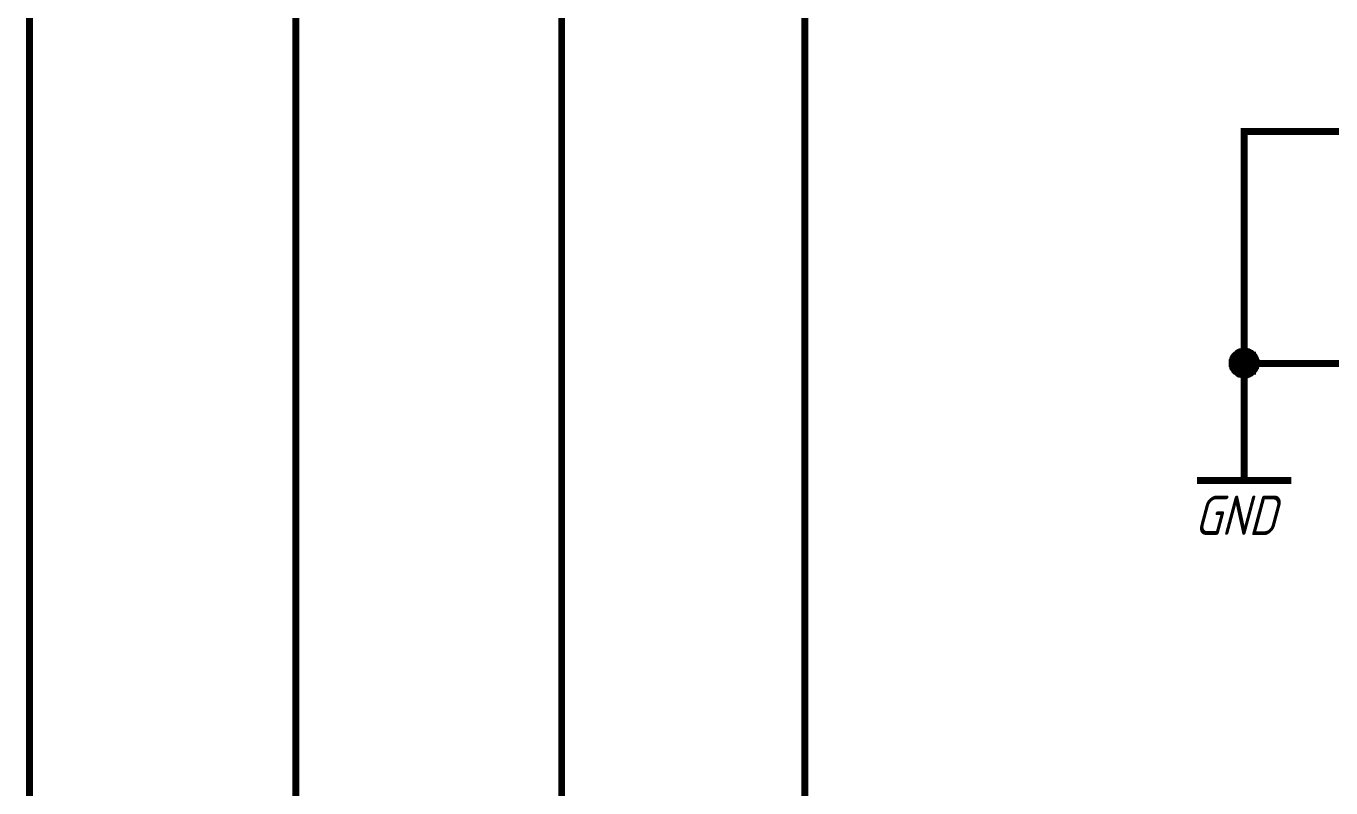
# Model space of a CAD drawing. Header units: millimetres. Extents: x 0 to 841, y 0 to 594.
# Drawn here: x 354.9 to 411.3, y 340.6 to 373.5 of the extents above; entities that cross this region are included whole.
import ezdxf

# ---------------------------------------------------------------- set-up
doc = ezdxf.new("R2010")
doc.units = ezdxf.units.MM
doc.layers.add('Sheet', color=255, linetype='Continuous')
doc.styles.get("Standard").update_dxf_attribs({"font": '', "oblique": 15})
doc.styles.get('Standard').set_extended_font_data('GOST type A')

msp = doc.modelspace()

# ---------------------------------------------------------------- linework, layer by layer
at = {"layer": 'Sheet', "color": 18, "true_color": 0x000000, "const_width": 0.3}
for points in [[(392.007, 513.971), (392.007, 513.971), (355.001, 513.971), (355.001, 278.992), (412.503, 278.992), (412.503, 278.992)], [(410.017, 283.987), (410.017, 283.987), (366.515, 283.987), (366.515, 503.959), (392.007, 503.959), (392.007, 503.959)], [(703.999, 397.971), (703.999, 397.971), (378.006, 397.971), (378.006, 288.981), (450.001, 288.981), (450.001, 288.981)], [(450.001, 293.999), (450.001, 293.999), (388.512, 293.999), (388.512, 382.987), (703.999, 382.987), (703.999, 382.987)], [(425.002, 358.976), (407.508, 358.976), (407.508, 368.988), (417.521, 368.988)], [(406.993, 358.976), (406.993, 358.998), (406.993, 359.021), (406.993, 359.065), (406.993, 359.088), (407.015, 359.11), (407.015, 359.133), (407.015, 359.155), (407.037, 359.177), (407.037, 359.2), (407.06, 359.222), (407.06, 359.245), (407.082, 359.267), (407.105, 359.289), (407.105, 359.312), (407.127, 359.334), (407.149, 359.334), (407.172, 359.357), (407.194, 359.379), (407.217, 359.401), (407.217, 359.401), (407.239, 359.424), (407.261, 359.424), (407.284, 359.446), (407.306, 359.446), (407.329, 359.469), (407.351, 359.469), (407.373, 359.469), (407.418, 359.491), (407.441, 359.491), (407.463, 359.491), (407.485, 359.491), (407.508, 359.491)], [(406.993, 358.976), (406.993, 358.998), (406.993, 359.021), (406.993, 359.065), (406.993, 359.088), (407.015, 359.11), (407.015, 359.133), (407.015, 359.155), (407.037, 359.177), (407.037, 359.2), (407.06, 359.222), (407.06, 359.245), (407.082, 359.267), (407.105, 359.289), (407.105, 359.312), (407.127, 359.334), (407.149, 359.334), (407.172, 359.357), (407.194, 359.379), (407.217, 359.401), (407.217, 359.401), (407.239, 359.424), (407.261, 359.424), (407.284, 359.446), (407.306, 359.446), (407.329, 359.469), (407.351, 359.469), (407.373, 359.469), (407.418, 359.491), (407.441, 359.491), (407.463, 359.491), (407.485, 359.491), (407.508, 359.491)], [(406.993, 358.976), (406.993, 358.998), (406.993, 359.021), (406.993, 359.065), (406.993, 359.088), (407.015, 359.11), (407.015, 359.133), (407.015, 359.155), (407.037, 359.177), (407.037, 359.2), (407.06, 359.222), (407.06, 359.245), (407.082, 359.267), (407.105, 359.289), (407.105, 359.312), (407.127, 359.334), (407.149, 359.334), (407.172, 359.357), (407.194, 359.379), (407.217, 359.401), (407.217, 359.401), (407.239, 359.424), (407.261, 359.424), (407.284, 359.446), (407.306, 359.446), (407.329, 359.469), (407.351, 359.469), (407.373, 359.469), (407.418, 359.491), (407.441, 359.491), (407.463, 359.491), (407.485, 359.491), (407.508, 359.491)], [(406.993, 358.976), (406.993, 358.998), (406.993, 359.021), (406.993, 359.065), (406.993, 359.088), (407.015, 359.11), (407.015, 359.133), (407.015, 359.155), (407.037, 359.177), (407.037, 359.2), (407.06, 359.222), (407.06, 359.245), (407.082, 359.267), (407.105, 359.289), (407.105, 359.312), (407.127, 359.334), (407.149, 359.334), (407.172, 359.357), (407.194, 359.379), (407.217, 359.401), (407.217, 359.401), (407.239, 359.424), (407.261, 359.424), (407.284, 359.446), (407.306, 359.446), (407.329, 359.469), (407.351, 359.469), (407.373, 359.469), (407.418, 359.491), (407.441, 359.491), (407.463, 359.491), (407.485, 359.491), (407.508, 359.491)], [(406.993, 358.976), (406.993, 358.998), (406.993, 359.021), (406.993, 359.065), (406.993, 359.088), (407.015, 359.11), (407.015, 359.133), (407.015, 359.155), (407.037, 359.177), (407.037, 359.2), (407.06, 359.222), (407.06, 359.245), (407.082, 359.267), (407.105, 359.289), (407.105, 359.312), (407.127, 359.334), (407.149, 359.334), (407.172, 359.357), (407.194, 359.379), (407.217, 359.401), (407.217, 359.401), (407.239, 359.424), (407.261, 359.424), (407.284, 359.446), (407.306, 359.446), (407.329, 359.469), (407.351, 359.469), (407.373, 359.469), (407.418, 359.491), (407.441, 359.491), (407.463, 359.491), (407.485, 359.491), (407.508, 359.491)], [(406.993, 358.976), (406.993, 358.998), (406.993, 359.021), (406.993, 359.065), (406.993, 359.088), (407.015, 359.11), (407.015, 359.133), (407.015, 359.155), (407.037, 359.177), (407.037, 359.2), (407.06, 359.222), (407.06, 359.245), (407.082, 359.267), (407.105, 359.289), (407.105, 359.312), (407.127, 359.334), (407.149, 359.334), (407.172, 359.357), (407.194, 359.379), (407.217, 359.401), (407.217, 359.401), (407.239, 359.424), (407.261, 359.424), (407.284, 359.446), (407.306, 359.446), (407.329, 359.469), (407.351, 359.469), (407.373, 359.469), (407.418, 359.491), (407.441, 359.491), (407.463, 359.491), (407.485, 359.491), (407.508, 359.491)], [(406.993, 358.976), (406.993, 358.998), (406.993, 359.021), (406.993, 359.065), (406.993, 359.088), (407.015, 359.11), (407.015, 359.133), (407.015, 359.155), (407.037, 359.177), (407.037, 359.2), (407.06, 359.222), (407.06, 359.245), (407.082, 359.267), (407.105, 359.289), (407.105, 359.312), (407.127, 359.334), (407.149, 359.334), (407.172, 359.357), (407.194, 359.379), (407.217, 359.401), (407.217, 359.401), (407.239, 359.424), (407.261, 359.424), (407.284, 359.446), (407.306, 359.446), (407.329, 359.469), (407.351, 359.469), (407.373, 359.469), (407.418, 359.491), (407.441, 359.491), (407.463, 359.491), (407.485, 359.491), (407.508, 359.491)], [(406.993, 358.976), (406.993, 358.998), (406.993, 359.021), (406.993, 359.065), (406.993, 359.088), (407.015, 359.11), (407.015, 359.133), (407.015, 359.155), (407.037, 359.177), (407.037, 359.2), (407.06, 359.222), (407.06, 359.245), (407.082, 359.267), (407.105, 359.289), (407.105, 359.312), (407.127, 359.334), (407.149, 359.334), (407.172, 359.357), (407.194, 359.379), (407.217, 359.401), (407.217, 359.401), (407.239, 359.424), (407.261, 359.424), (407.284, 359.446), (407.306, 359.446), (407.329, 359.469), (407.351, 359.469), (407.373, 359.469), (407.418, 359.491), (407.441, 359.491), (407.463, 359.491), (407.485, 359.491), (407.508, 359.491)], [(407.508, 359.491), (407.508, 359.491)], [(407.508, 359.491), (407.53, 359.491), (407.553, 359.491), (407.597, 359.491), (407.62, 359.491), (407.642, 359.469), (407.665, 359.469), (407.687, 359.469), (407.709, 359.446), (407.732, 359.446), (407.754, 359.424), (407.777, 359.424), (407.799, 359.401), (407.821, 359.401), (407.844, 359.379), (407.866, 359.357), (407.866, 359.334), (407.889, 359.334), (407.911, 359.312), (407.933, 359.289), (407.933, 359.267), (407.956, 359.245), (407.956, 359.222), (407.978, 359.2), (407.978, 359.177), (408.001, 359.155), (408.001, 359.133), (408.001, 359.11), (408.023, 359.088), (408.023, 359.065), (408.023, 359.021), (408.023, 358.998), (408.023, 358.976)], [(407.508, 359.491), (407.508, 359.491)], [(407.508, 359.491), (407.53, 359.491), (407.553, 359.491), (407.597, 359.491), (407.62, 359.491), (407.642, 359.469), (407.665, 359.469), (407.687, 359.469), (407.709, 359.446), (407.732, 359.446), (407.754, 359.424), (407.777, 359.424), (407.799, 359.401), (407.821, 359.401), (407.844, 359.379), (407.866, 359.357), (407.866, 359.334), (407.889, 359.334), (407.911, 359.312), (407.933, 359.289), (407.933, 359.267), (407.956, 359.245), (407.956, 359.222), (407.978, 359.2), (407.978, 359.177), (408.001, 359.155), (408.001, 359.133), (408.001, 359.11), (408.023, 359.088), (408.023, 359.065), (408.023, 359.021), (408.023, 358.998), (408.023, 358.976)], [(407.508, 359.491), (407.508, 359.491)], [(407.508, 359.491), (407.53, 359.491), (407.553, 359.491), (407.597, 359.491), (407.62, 359.491), (407.642, 359.469), (407.665, 359.469), (407.687, 359.469), (407.709, 359.446), (407.732, 359.446), (407.754, 359.424), (407.777, 359.424), (407.799, 359.401), (407.821, 359.401), (407.844, 359.379), (407.866, 359.357), (407.866, 359.334), (407.889, 359.334), (407.911, 359.312), (407.933, 359.289), (407.933, 359.267), (407.956, 359.245), (407.956, 359.222), (407.978, 359.2), (407.978, 359.177), (408.001, 359.155), (408.001, 359.133), (408.001, 359.11), (408.023, 359.088), (408.023, 359.065), (408.023, 359.021), (408.023, 358.998), (408.023, 358.976)], [(407.508, 359.491), (407.508, 359.491)], [(407.508, 359.491), (407.53, 359.491), (407.553, 359.491), (407.597, 359.491), (407.62, 359.491), (407.642, 359.469), (407.665, 359.469), (407.687, 359.469), (407.709, 359.446), (407.732, 359.446), (407.754, 359.424), (407.777, 359.424), (407.799, 359.401), (407.821, 359.401), (407.844, 359.379), (407.866, 359.357), (407.866, 359.334), (407.889, 359.334), (407.911, 359.312), (407.933, 359.289), (407.933, 359.267), (407.956, 359.245), (407.956, 359.222), (407.978, 359.2), (407.978, 359.177), (408.001, 359.155), (408.001, 359.133), (408.001, 359.11), (408.023, 359.088), (408.023, 359.065), (408.023, 359.021), (408.023, 358.998), (408.023, 358.976)], [(407.508, 359.491), (407.508, 359.491)], [(407.508, 359.491), (407.53, 359.491), (407.553, 359.491), (407.597, 359.491), (407.62, 359.491), (407.642, 359.469), (407.665, 359.469), (407.687, 359.469), (407.709, 359.446), (407.732, 359.446), (407.754, 359.424), (407.777, 359.424), (407.799, 359.401), (407.821, 359.401), (407.844, 359.379), (407.866, 359.357), (407.866, 359.334), (407.889, 359.334), (407.911, 359.312), (407.933, 359.289), (407.933, 359.267), (407.956, 359.245), (407.956, 359.222), (407.978, 359.2), (407.978, 359.177), (408.001, 359.155), (408.001, 359.133), (408.001, 359.11), (408.023, 359.088), (408.023, 359.065), (408.023, 359.021), (408.023, 358.998), (408.023, 358.976)], [(407.508, 359.491), (407.508, 359.491)], [(407.508, 359.491), (407.53, 359.491), (407.553, 359.491), (407.597, 359.491), (407.62, 359.491), (407.642, 359.469), (407.665, 359.469), (407.687, 359.469), (407.709, 359.446), (407.732, 359.446), (407.754, 359.424), (407.777, 359.424), (407.799, 359.401), (407.821, 359.401), (407.844, 359.379), (407.866, 359.357), (407.866, 359.334), (407.889, 359.334), (407.911, 359.312), (407.933, 359.289), (407.933, 359.267), (407.956, 359.245), (407.956, 359.222), (407.978, 359.2), (407.978, 359.177), (408.001, 359.155), (408.001, 359.133), (408.001, 359.11), (408.023, 359.088), (408.023, 359.065), (408.023, 359.021), (408.023, 358.998), (408.023, 358.976)], [(407.508, 359.491), (407.508, 359.491)], [(407.508, 359.491), (407.53, 359.491), (407.553, 359.491), (407.597, 359.491), (407.62, 359.491), (407.642, 359.469), (407.665, 359.469), (407.687, 359.469), (407.709, 359.446), (407.732, 359.446), (407.754, 359.424), (407.777, 359.424), (407.799, 359.401), (407.821, 359.401), (407.844, 359.379), (407.866, 359.357), (407.866, 359.334), (407.889, 359.334), (407.911, 359.312), (407.933, 359.289), (407.933, 359.267), (407.956, 359.245), (407.956, 359.222), (407.978, 359.2), (407.978, 359.177), (408.001, 359.155), (408.001, 359.133), (408.001, 359.11), (408.023, 359.088), (408.023, 359.065), (408.023, 359.021), (408.023, 358.998), (408.023, 358.976)], [(407.508, 359.491), (407.508, 359.491)], [(407.508, 359.491), (407.53, 359.491), (407.553, 359.491), (407.597, 359.491), (407.62, 359.491), (407.642, 359.469), (407.665, 359.469), (407.687, 359.469), (407.709, 359.446), (407.732, 359.446), (407.754, 359.424), (407.777, 359.424), (407.799, 359.401), (407.821, 359.401), (407.844, 359.379), (407.866, 359.357), (407.866, 359.334), (407.889, 359.334), (407.911, 359.312), (407.933, 359.289), (407.933, 359.267), (407.956, 359.245), (407.956, 359.222), (407.978, 359.2), (407.978, 359.177), (408.001, 359.155), (408.001, 359.133), (408.001, 359.11), (408.023, 359.088), (408.023, 359.065), (408.023, 359.021), (408.023, 358.998), (408.023, 358.976)], [(407.508, 358.483), (407.485, 358.483), (407.463, 358.483), (407.441, 358.483), (407.418, 358.483), (407.373, 358.505), (407.351, 358.505), (407.329, 358.505), (407.306, 358.528), (407.284, 358.528), (407.261, 358.55), (407.239, 358.55), (407.217, 358.573), (407.217, 358.573), (407.194, 358.595), (407.172, 358.617), (407.149, 358.64), (407.127, 358.64), (407.105, 358.662), (407.105, 358.685), (407.082, 358.707), (407.06, 358.729), (407.06, 358.752), (407.037, 358.774), (407.037, 358.774), (407.015, 358.797), (407.015, 358.841), (407.015, 358.864), (406.993, 358.886), (406.993, 358.909), (406.993, 358.931), (406.993, 358.953), (406.993, 358.976)], [(406.993, 358.976), (406.993, 358.976)], [(407.508, 358.483), (407.485, 358.483), (407.463, 358.483), (407.441, 358.483), (407.418, 358.483), (407.373, 358.505), (407.351, 358.505), (407.329, 358.505), (407.306, 358.528), (407.284, 358.528), (407.261, 358.55), (407.239, 358.55), (407.217, 358.573), (407.217, 358.573), (407.194, 358.595), (407.172, 358.617), (407.149, 358.64), (407.127, 358.64), (407.105, 358.662), (407.105, 358.685), (407.082, 358.707), (407.06, 358.729), (407.06, 358.752), (407.037, 358.774), (407.037, 358.774), (407.015, 358.797), (407.015, 358.841), (407.015, 358.864), (406.993, 358.886), (406.993, 358.909), (406.993, 358.931), (406.993, 358.953), (406.993, 358.976)], [(406.993, 358.976), (406.993, 358.976)], [(407.508, 358.483), (407.485, 358.483), (407.463, 358.483), (407.441, 358.483), (407.418, 358.483), (407.373, 358.505), (407.351, 358.505), (407.329, 358.505), (407.306, 358.528), (407.284, 358.528), (407.261, 358.55), (407.239, 358.55), (407.217, 358.573), (407.217, 358.573), (407.194, 358.595), (407.172, 358.617), (407.149, 358.64), (407.127, 358.64), (407.105, 358.662), (407.105, 358.685), (407.082, 358.707), (407.06, 358.729), (407.06, 358.752), (407.037, 358.774), (407.037, 358.774), (407.015, 358.797), (407.015, 358.841), (407.015, 358.864), (406.993, 358.886), (406.993, 358.909), (406.993, 358.931), (406.993, 358.953), (406.993, 358.976)], [(406.993, 358.976), (406.993, 358.976)], [(407.508, 358.483), (407.485, 358.483), (407.463, 358.483), (407.441, 358.483), (407.418, 358.483), (407.373, 358.505), (407.351, 358.505), (407.329, 358.505), (407.306, 358.528), (407.284, 358.528), (407.261, 358.55), (407.239, 358.55), (407.217, 358.573), (407.217, 358.573), (407.194, 358.595), (407.172, 358.617), (407.149, 358.64), (407.127, 358.64), (407.105, 358.662), (407.105, 358.685), (407.082, 358.707), (407.06, 358.729), (407.06, 358.752), (407.037, 358.774), (407.037, 358.774), (407.015, 358.797), (407.015, 358.841), (407.015, 358.864), (406.993, 358.886), (406.993, 358.909), (406.993, 358.931), (406.993, 358.953), (406.993, 358.976)], [(406.993, 358.976), (406.993, 358.976)], [(407.508, 358.483), (407.485, 358.483), (407.463, 358.483), (407.441, 358.483), (407.418, 358.483), (407.373, 358.505), (407.351, 358.505), (407.329, 358.505), (407.306, 358.528), (407.284, 358.528), (407.261, 358.55), (407.239, 358.55), (407.217, 358.573), (407.217, 358.573), (407.194, 358.595), (407.172, 358.617), (407.149, 358.64), (407.127, 358.64), (407.105, 358.662), (407.105, 358.685), (407.082, 358.707), (407.06, 358.729), (407.06, 358.752), (407.037, 358.774), (407.037, 358.774), (407.015, 358.797), (407.015, 358.841), (407.015, 358.864), (406.993, 358.886), (406.993, 358.909), (406.993, 358.931), (406.993, 358.953), (406.993, 358.976)], [(406.993, 358.976), (406.993, 358.976)], [(407.508, 358.483), (407.485, 358.483), (407.463, 358.483), (407.441, 358.483), (407.418, 358.483), (407.373, 358.505), (407.351, 358.505), (407.329, 358.505), (407.306, 358.528), (407.284, 358.528), (407.261, 358.55), (407.239, 358.55), (407.217, 358.573), (407.217, 358.573), (407.194, 358.595), (407.172, 358.617), (407.149, 358.64), (407.127, 358.64), (407.105, 358.662), (407.105, 358.685), (407.082, 358.707), (407.06, 358.729), (407.06, 358.752), (407.037, 358.774), (407.037, 358.774), (407.015, 358.797), (407.015, 358.841), (407.015, 358.864), (406.993, 358.886), (406.993, 358.909), (406.993, 358.931), (406.993, 358.953), (406.993, 358.976)], [(406.993, 358.976), (406.993, 358.976)], [(407.508, 358.483), (407.485, 358.483), (407.463, 358.483), (407.441, 358.483), (407.418, 358.483), (407.373, 358.505), (407.351, 358.505), (407.329, 358.505), (407.306, 358.528), (407.284, 358.528), (407.261, 358.55), (407.239, 358.55), (407.217, 358.573), (407.217, 358.573), (407.194, 358.595), (407.172, 358.617), (407.149, 358.64), (407.127, 358.64), (407.105, 358.662), (407.105, 358.685), (407.082, 358.707), (407.06, 358.729), (407.06, 358.752), (407.037, 358.774), (407.037, 358.774), (407.015, 358.797), (407.015, 358.841), (407.015, 358.864), (406.993, 358.886), (406.993, 358.909), (406.993, 358.931), (406.993, 358.953), (406.993, 358.976)], [(406.993, 358.976), (406.993, 358.976)], [(407.508, 358.483), (407.485, 358.483), (407.463, 358.483), (407.441, 358.483), (407.418, 358.483), (407.373, 358.505), (407.351, 358.505), (407.329, 358.505), (407.306, 358.528), (407.284, 358.528), (407.261, 358.55), (407.239, 358.55), (407.217, 358.573), (407.217, 358.573), (407.194, 358.595), (407.172, 358.617), (407.149, 358.64), (407.127, 358.64), (407.105, 358.662), (407.105, 358.685), (407.082, 358.707), (407.06, 358.729), (407.06, 358.752), (407.037, 358.774), (407.037, 358.774), (407.015, 358.797), (407.015, 358.841), (407.015, 358.864), (406.993, 358.886), (406.993, 358.909), (406.993, 358.931), (406.993, 358.953), (406.993, 358.976)], [(406.993, 358.976), (406.993, 358.976)], [(407.508, 358.976), (407.508, 353.914)], [(408.023, 358.976), (408.023, 358.953), (408.023, 358.931), (408.023, 358.909), (408.023, 358.886), (408.001, 358.864), (408.001, 358.841), (408.001, 358.797), (407.978, 358.774), (407.978, 358.774), (407.956, 358.752), (407.956, 358.729), (407.933, 358.707), (407.933, 358.685), (407.911, 358.662), (407.889, 358.64), (407.866, 358.64), (407.866, 358.617), (407.844, 358.595), (407.821, 358.573), (407.799, 358.573), (407.777, 358.55), (407.754, 358.55), (407.732, 358.528), (407.709, 358.528), (407.687, 358.505), (407.665, 358.505), (407.642, 358.505), (407.62, 358.483), (407.597, 358.483), (407.553, 358.483), (407.53, 358.483), (407.508, 358.483)], [(408.023, 358.976), (408.023, 358.953), (408.023, 358.931), (408.023, 358.909), (408.023, 358.886), (408.001, 358.864), (408.001, 358.841), (408.001, 358.797), (407.978, 358.774), (407.978, 358.774), (407.956, 358.752), (407.956, 358.729), (407.933, 358.707), (407.933, 358.685), (407.911, 358.662), (407.889, 358.64), (407.866, 358.64), (407.866, 358.617), (407.844, 358.595), (407.821, 358.573), (407.799, 358.573), (407.777, 358.55), (407.754, 358.55), (407.732, 358.528), (407.709, 358.528), (407.687, 358.505), (407.665, 358.505), (407.642, 358.505), (407.62, 358.483), (407.597, 358.483), (407.553, 358.483), (407.53, 358.483), (407.508, 358.483)], [(408.023, 358.976), (408.023, 358.953), (408.023, 358.931), (408.023, 358.909), (408.023, 358.886), (408.001, 358.864), (408.001, 358.841), (408.001, 358.797), (407.978, 358.774), (407.978, 358.774), (407.956, 358.752), (407.956, 358.729), (407.933, 358.707), (407.933, 358.685), (407.911, 358.662), (407.889, 358.64), (407.866, 358.64), (407.866, 358.617), (407.844, 358.595), (407.821, 358.573), (407.799, 358.573), (407.777, 358.55), (407.754, 358.55), (407.732, 358.528), (407.709, 358.528), (407.687, 358.505), (407.665, 358.505), (407.642, 358.505), (407.62, 358.483), (407.597, 358.483), (407.553, 358.483), (407.53, 358.483), (407.508, 358.483)], [(408.023, 358.976), (408.023, 358.953), (408.023, 358.931), (408.023, 358.909), (408.023, 358.886), (408.001, 358.864), (408.001, 358.841), (408.001, 358.797), (407.978, 358.774), (407.978, 358.774), (407.956, 358.752), (407.956, 358.729), (407.933, 358.707), (407.933, 358.685), (407.911, 358.662), (407.889, 358.64), (407.866, 358.64), (407.866, 358.617), (407.844, 358.595), (407.821, 358.573), (407.799, 358.573), (407.777, 358.55), (407.754, 358.55), (407.732, 358.528), (407.709, 358.528), (407.687, 358.505), (407.665, 358.505), (407.642, 358.505), (407.62, 358.483), (407.597, 358.483), (407.553, 358.483), (407.53, 358.483), (407.508, 358.483)], [(408.023, 358.976), (408.023, 358.953), (408.023, 358.931), (408.023, 358.909), (408.023, 358.886), (408.001, 358.864), (408.001, 358.841), (408.001, 358.797), (407.978, 358.774), (407.978, 358.774), (407.956, 358.752), (407.956, 358.729), (407.933, 358.707), (407.933, 358.685), (407.911, 358.662), (407.889, 358.64), (407.866, 358.64), (407.866, 358.617), (407.844, 358.595), (407.821, 358.573), (407.799, 358.573), (407.777, 358.55), (407.754, 358.55), (407.732, 358.528), (407.709, 358.528), (407.687, 358.505), (407.665, 358.505), (407.642, 358.505), (407.62, 358.483), (407.597, 358.483), (407.553, 358.483), (407.53, 358.483), (407.508, 358.483)], [(408.023, 358.976), (408.023, 358.953), (408.023, 358.931), (408.023, 358.909), (408.023, 358.886), (408.001, 358.864), (408.001, 358.841), (408.001, 358.797), (407.978, 358.774), (407.978, 358.774), (407.956, 358.752), (407.956, 358.729), (407.933, 358.707), (407.933, 358.685), (407.911, 358.662), (407.889, 358.64), (407.866, 358.64), (407.866, 358.617), (407.844, 358.595), (407.821, 358.573), (407.799, 358.573), (407.777, 358.55), (407.754, 358.55), (407.732, 358.528), (407.709, 358.528), (407.687, 358.505), (407.665, 358.505), (407.642, 358.505), (407.62, 358.483), (407.597, 358.483), (407.553, 358.483), (407.53, 358.483), (407.508, 358.483)], [(408.023, 358.976), (408.023, 358.953), (408.023, 358.931), (408.023, 358.909), (408.023, 358.886), (408.001, 358.864), (408.001, 358.841), (408.001, 358.797), (407.978, 358.774), (407.978, 358.774), (407.956, 358.752), (407.956, 358.729), (407.933, 358.707), (407.933, 358.685), (407.911, 358.662), (407.889, 358.64), (407.866, 358.64), (407.866, 358.617), (407.844, 358.595), (407.821, 358.573), (407.799, 358.573), (407.777, 358.55), (407.754, 358.55), (407.732, 358.528), (407.709, 358.528), (407.687, 358.505), (407.665, 358.505), (407.642, 358.505), (407.62, 358.483), (407.597, 358.483), (407.553, 358.483), (407.53, 358.483), (407.508, 358.483)], [(408.023, 358.976), (408.023, 358.953), (408.023, 358.931), (408.023, 358.909), (408.023, 358.886), (408.001, 358.864), (408.001, 358.841), (408.001, 358.797), (407.978, 358.774), (407.978, 358.774), (407.956, 358.752), (407.956, 358.729), (407.933, 358.707), (407.933, 358.685), (407.911, 358.662), (407.889, 358.64), (407.866, 358.64), (407.866, 358.617), (407.844, 358.595), (407.821, 358.573), (407.799, 358.573), (407.777, 358.55), (407.754, 358.55), (407.732, 358.528), (407.709, 358.528), (407.687, 358.505), (407.665, 358.505), (407.642, 358.505), (407.62, 358.483), (407.597, 358.483), (407.553, 358.483), (407.53, 358.483), (407.508, 358.483)], [(408.023, 358.976), (408.023, 358.976), (408.023, 358.976), (408.023, 358.976), (408.023, 358.976), (408.023, 358.976), (408.023, 358.976), (408.023, 358.976), (408.023, 358.976), (408.023, 358.976), (408.023, 358.976), (408.023, 358.976), (408.023, 358.976), (408.023, 358.976), (408.023, 358.976), (408.023, 358.976), (408.023, 358.976), (408.023, 358.976), (408.023, 358.976), (408.023, 358.976), (408.023, 358.976), (408.023, 358.976), (408.023, 358.976), (408.023, 358.976), (408.023, 358.976), (408.023, 358.976), (408.023, 358.976), (408.023, 358.976), (408.023, 358.976), (408.023, 358.976), (408.023, 358.976), (408.023, 358.976), (408.023, 358.976)], [(408.023, 358.976), (408.023, 358.976)], [(408.023, 358.976), (408.023, 358.976), (408.023, 358.976), (408.023, 358.976), (408.023, 358.976), (408.023, 358.976), (408.023, 358.976), (408.023, 358.976), (408.023, 358.976), (408.023, 358.976), (408.023, 358.976), (408.023, 358.976), (408.023, 358.976), (408.023, 358.976), (408.023, 358.976), (408.023, 358.976), (408.023, 358.976), (408.023, 358.976), (408.023, 358.976), (408.023, 358.976), (408.023, 358.976), (408.023, 358.976), (408.023, 358.976), (408.023, 358.976), (408.023, 358.976), (408.023, 358.976), (408.023, 358.976), (408.023, 358.976), (408.023, 358.976), (408.023, 358.976), (408.023, 358.976), (408.023, 358.976), (408.023, 358.976)], [(408.023, 358.976), (408.023, 358.976)], [(408.023, 358.976), (408.023, 358.976), (408.023, 358.976), (408.023, 358.976), (408.023, 358.976), (408.023, 358.976), (408.023, 358.976), (408.023, 358.976), (408.023, 358.976), (408.023, 358.976), (408.023, 358.976), (408.023, 358.976), (408.023, 358.976), (408.023, 358.976), (408.023, 358.976), (408.023, 358.976), (408.023, 358.976), (408.023, 358.976), (408.023, 358.976), (408.023, 358.976), (408.023, 358.976), (408.023, 358.976), (408.023, 358.976), (408.023, 358.976), (408.023, 358.976), (408.023, 358.976), (408.023, 358.976), (408.023, 358.976), (408.023, 358.976), (408.023, 358.976), (408.023, 358.976), (408.023, 358.976), (408.023, 358.976)], [(408.023, 358.976), (408.023, 358.976)], [(408.023, 358.976), (408.023, 358.976), (408.023, 358.976), (408.023, 358.976), (408.023, 358.976), (408.023, 358.976), (408.023, 358.976), (408.023, 358.976), (408.023, 358.976), (408.023, 358.976), (408.023, 358.976), (408.023, 358.976), (408.023, 358.976), (408.023, 358.976), (408.023, 358.976), (408.023, 358.976), (408.023, 358.976), (408.023, 358.976), (408.023, 358.976), (408.023, 358.976), (408.023, 358.976), (408.023, 358.976), (408.023, 358.976), (408.023, 358.976), (408.023, 358.976), (408.023, 358.976), (408.023, 358.976), (408.023, 358.976), (408.023, 358.976), (408.023, 358.976), (408.023, 358.976), (408.023, 358.976), (408.023, 358.976)], [(408.023, 358.976), (408.023, 358.976)], [(408.023, 358.976), (408.023, 358.976), (408.023, 358.976), (408.023, 358.976), (408.023, 358.976), (408.023, 358.976), (408.023, 358.976), (408.023, 358.976), (408.023, 358.976), (408.023, 358.976), (408.023, 358.976), (408.023, 358.976), (408.023, 358.976), (408.023, 358.976), (408.023, 358.976), (408.023, 358.976), (408.023, 358.976), (408.023, 358.976), (408.023, 358.976), (408.023, 358.976), (408.023, 358.976), (408.023, 358.976), (408.023, 358.976), (408.023, 358.976), (408.023, 358.976), (408.023, 358.976), (408.023, 358.976), (408.023, 358.976), (408.023, 358.976), (408.023, 358.976), (408.023, 358.976), (408.023, 358.976), (408.023, 358.976)], [(408.023, 358.976), (408.023, 358.976)], [(408.023, 358.976), (408.023, 358.976), (408.023, 358.976), (408.023, 358.976), (408.023, 358.976), (408.023, 358.976), (408.023, 358.976), (408.023, 358.976), (408.023, 358.976), (408.023, 358.976), (408.023, 358.976), (408.023, 358.976), (408.023, 358.976), (408.023, 358.976), (408.023, 358.976), (408.023, 358.976), (408.023, 358.976), (408.023, 358.976), (408.023, 358.976), (408.023, 358.976), (408.023, 358.976), (408.023, 358.976), (408.023, 358.976), (408.023, 358.976), (408.023, 358.976), (408.023, 358.976), (408.023, 358.976), (408.023, 358.976), (408.023, 358.976), (408.023, 358.976), (408.023, 358.976), (408.023, 358.976), (408.023, 358.976)], [(408.023, 358.976), (408.023, 358.976)], [(408.023, 358.976), (408.023, 358.976), (408.023, 358.976), (408.023, 358.976), (408.023, 358.976), (408.023, 358.976), (408.023, 358.976), (408.023, 358.976), (408.023, 358.976), (408.023, 358.976), (408.023, 358.976), (408.023, 358.976), (408.023, 358.976), (408.023, 358.976), (408.023, 358.976), (408.023, 358.976), (408.023, 358.976), (408.023, 358.976), (408.023, 358.976), (408.023, 358.976), (408.023, 358.976), (408.023, 358.976), (408.023, 358.976), (408.023, 358.976), (408.023, 358.976), (408.023, 358.976), (408.023, 358.976), (408.023, 358.976), (408.023, 358.976), (408.023, 358.976), (408.023, 358.976), (408.023, 358.976), (408.023, 358.976)], [(408.023, 358.976), (408.023, 358.976)], [(408.023, 358.976), (408.023, 358.976), (408.023, 358.976), (408.023, 358.976), (408.023, 358.976), (408.023, 358.976), (408.023, 358.976), (408.023, 358.976), (408.023, 358.976), (408.023, 358.976), (408.023, 358.976), (408.023, 358.976), (408.023, 358.976), (408.023, 358.976), (408.023, 358.976), (408.023, 358.976), (408.023, 358.976), (408.023, 358.976), (408.023, 358.976), (408.023, 358.976), (408.023, 358.976), (408.023, 358.976), (408.023, 358.976), (408.023, 358.976), (408.023, 358.976), (408.023, 358.976), (408.023, 358.976), (408.023, 358.976), (408.023, 358.976), (408.023, 358.976), (408.023, 358.976), (408.023, 358.976), (408.023, 358.976)], [(408.023, 358.976), (408.023, 358.976)], [(405.469, 353.914), (409.546, 353.914)]]:
    msp.add_lwpolyline(points, dxfattribs=at)
at = {"layer": 'Sheet', "color": 18, "true_color": 0x000000, "const_width": 0.508}
msp.add_lwpolyline([(407.246, 359, 1), (407.754, 359, 1)], format="xyb", close=True, dxfattribs=at)

# ---------------------------------------------------------------- texts
at = {"layer": 'Sheet', "color": 18, "true_color": 0x000000, "oblique": 15}
msp.add_text('GND', height=1.7, dxfattribs=at).set_placement((405.357, 351.562))

doc.saveas('drawing.dxf')
